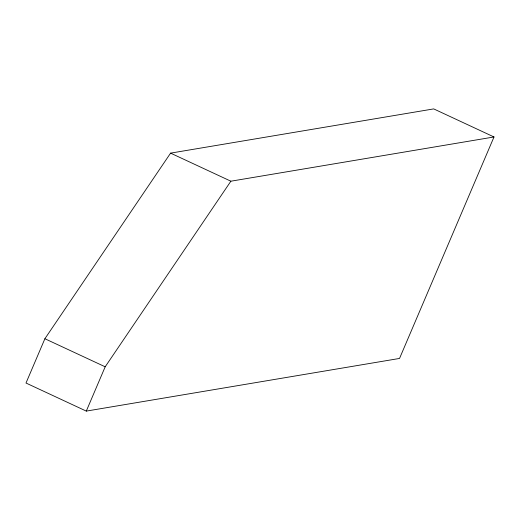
<?xml version="1.0" encoding="UTF-8"?>
<svg xmlns="http://www.w3.org/2000/svg" width="520" height="520" viewBox="0 0 520 520"><rect width="100%" height="100%" fill="white"/><g stroke="black" fill="none" stroke-linecap="round" stroke-linejoin="round"><path stroke-width="0.78" d="M44.895 338.735L26 383.032L86.288 411.099L399.536 358.443L494 136.968L433.713 108.901L170.586 153.133L44.895 338.735L105.183 366.801L230.874 181.201L494 136.968M86.288 411.099L105.183 366.801M170.586 153.133L230.874 181.201"/></g></svg>
